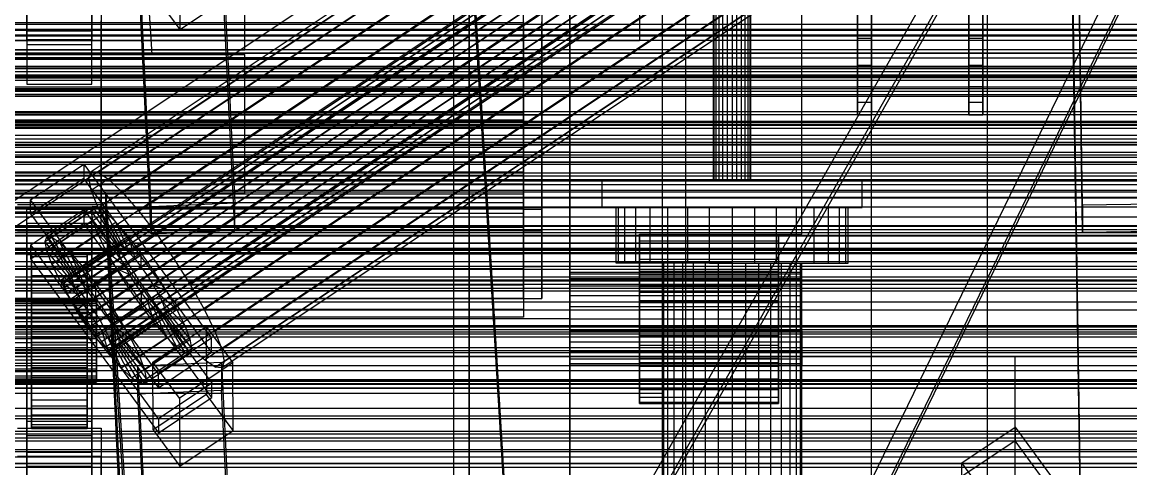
# Model space of a CAD drawing. Header units: millimetres. Extents: x -1970 to 59977, y -50268 to 6837.
# Drawn here: x 132 to 370.7, y -34974.1 to -34878 of the extents above; entities that cross this region are included whole.
import ezdxf

# ---------------------------------------------------------------- set-up
doc = ezdxf.new("R2010")
doc.units = ezdxf.units.MM
for name, color, linetype, lineweight in [('COTAS_O', 1, 'Continuous', 0), ('COTAS_P', 1, 'Continuous', 0), ('frontal_briquetadora', 7, 'Continuous', 0), ('frontal_C01', 7, 'Continuous', 0), ('frontal_C02', 7, 'Continuous', 0), ('frontal_C03', 7, 'Continuous', 0), ('frontal_C05', 7, 'Continuous', 0), ('frontal_C05-C03', 7, 'Continuous', 0), ('frontal_dos-mix', 7, 'Continuous', 0), ('frontal_mezcladora', 7, 'Continuous', 0), ('frontal_mix-C02', 7, 'Continuous', 0), ('frontal_secador', 7, 'Continuous', 0), ('frontal_tolva-C01', 7, 'Continuous', 0)]:
    doc.layers.add(name, color=color, linetype=linetype, lineweight=lineweight)
doc.dimstyles.new('R19_100', dxfattribs={"dimtxt": 250, "dimasz": 150, "dimexe": 150, "dimexo": 80, "dimgap": 100, "dimtad": 1, "dimtih": 1, "dimtoh": 1, "dimdsep": 46, "dimcen": 0.09, "dimadec": 0, "dimazin": 0, "dimtfac": 1, "dimtdec": 4, "dimtofl": 0, "dimtmove": 0, "dimatfit": 3, "dimfxl": 1, "dimtolj": 1, "dimtzin": 0, "dimarcsym": 0})

# ---------------------------------------------------------------- blocks, each defined once
blk = doc.blocks.new('*D37')
at = {"layer": 'COTAS_P', "color": 0, "lineweight": -2, "transparency": 16777216}
for p, q in [((-1750, -35420), (-1750, -34450)), ((2600, -35420), (2600, -34450)), ((-1600, -34600), (2450, -34600))]:
    blk.add_line(p, q, dxfattribs=at)
at = {"layer": 'COTAS_P', "color": 0, "transparency": 16777216}
for points in [[(-1600, -34575), (-1600, -34625), (-1750, -34600)], [(2450, -34575), (2450, -34625), (2600, -34600)]]:
    blk.add_solid(points, dxfattribs=at)
at = {"layer": 'Defpoints', "color": 0, "transparency": 16777216}
for p in [(2600, -34600), (-1750, -35500), (2600, -35500)]:
    blk.add_point(p, dxfattribs=at)
blk = doc.blocks.new('*D42')
at = {"layer": 'COTAS_O', "color": 0, "lineweight": -2, "transparency": 16777216}
for p, q in [((-570, -33700), (200, -33700)), ((50, -34750), (50, -33850)), ((-570, -34900), (200, -34900))]:
    blk.add_line(p, q, dxfattribs=at)
at = {"layer": 'COTAS_O', "color": 0, "transparency": 16777216}
for points in [[(25, -33850), (75, -33850), (50, -33700)], [(25, -34750), (75, -34750), (50, -34900)]]:
    blk.add_solid(points, dxfattribs=at)
at = {"layer": 'Defpoints', "color": 0, "transparency": 16777216}
for p in [(-650, -33700), (50, -33700), (-650, -34900)]:
    blk.add_point(p, dxfattribs=at)
blk = doc.blocks.new('*D43')
at = {"layer": 'COTAS_O', "color": 0, "lineweight": -2, "transparency": 16777216}
for p, q in [((-650, -34820), (-650, -34050)), ((650, -34820), (650, -34050)), ((-500, -34200), (500, -34200))]:
    blk.add_line(p, q, dxfattribs=at)
at = {"layer": 'COTAS_O', "color": 0, "transparency": 16777216}
for points in [[(-500, -34175), (-500, -34225), (-650, -34200)], [(500, -34175), (500, -34225), (650, -34200)]]:
    blk.add_solid(points, dxfattribs=at)
at = {"layer": 'Defpoints', "color": 0, "transparency": 16777216}
for p in [(650, -34200), (-650, -34900), (650, -34900)]:
    blk.add_point(p, dxfattribs=at)

msp = doc.modelspace()

# ---------------------------------------------------------------- linework, layer by layer
at = {"layer": 'frontal_briquetadora'}
for p, q in [((315, -35000), (315, -34710)), ((340, -34940), (340, -34760)), ((-1330, -34940), (340, -34940)), ((340, -34940), (490, -34940)), ((340, -34950), (340, -34940)), ((-1330, -34950), (340, -34950)), ((340, -34950), (346, -34950)), ((340, -35988), (340, -34950)), ((340, -34950), (490, -34950)), ((346, -35988), (346, -34950)), ((346, -34950), (484, -34950))]:
    msp.add_line(p, q, dxfattribs=at)
at = {"layer": 'frontal_C01'}
for p, q in [((250, -35586.788), (250, -32681.31)), ((250, -32686.07), (250, -35591.549)), ((146.383, -34911.551), (330.692, -34788.553)), ((146.872, -34910.225), (331.181, -34787.227)), ((148.32, -34910.34), (332.629, -34787.342)), ((150.629, -34911.887), (334.938, -34788.889)), ((141.045, -34934.184), (354.844, -34791.506)), ((141.218, -34933.714), (355.017, -34791.036)), ((141.731, -34933.755), (355.53, -34791.077)), ((142.549, -34934.303), (356.348, -34791.625)), ((146.887, -34914.227), (331.197, -34791.229)), ((153.641, -34914.762), (337.95, -34791.764)), ((141.224, -34935.132), (355.022, -34792.454)), ((141.742, -34936.494), (355.541, -34793.816)), ((143.617, -34935.322), (357.415, -34792.644)), ((144.861, -34936.741), (358.659, -34794.063)), ((142.565, -34938.177), (356.363, -34795.499)), ((359.995, -34795.787), (146.196, -34938.465)), ((148.35, -34918.071), (332.659, -34795.073)), ((157.152, -34918.769), (341.461, -34795.771)), ((143.635, -34940.066), (357.434, -34797.389)), ((147.533, -34940.375), (361.332, -34797.698)), ((144.881, -34942.033), (358.68, -34799.356)), ((146.218, -34943.944), (360.017, -34801.266)), ((148.779, -34942.342), (362.578, -34799.665)), ((150.672, -34922.821), (334.981, -34799.823)), ((345.231, -34800.635), (160.922, -34923.633)), ((147.554, -34945.668), (361.352, -34802.99)), ((149.85, -34944.232), (363.648, -34801.554)), ((150.672, -34945.915), (364.471, -34803.237)), ((148.798, -34947.087), (362.596, -34804.409)), ((149.865, -34948.106), (363.664, -34805.428)), ((150.683, -34948.654), (364.482, -34805.976)), ((151.191, -34947.277), (364.989, -34804.599)), ((151.196, -34948.695), (364.995, -34806.017)), ((151.369, -34948.225), (365.168, -34805.547)), ((153.694, -34928.153), (338.003, -34805.155)), ((164.693, -34929.025), (349.002, -34806.027)), ((157.211, -34933.704), (341.52, -34810.706)), ((168.21, -34934.576), (352.519, -34811.578)), ((160.982, -34939.096), (345.291, -34816.098)), ((171.232, -34939.908), (355.541, -34816.91)), ((360.514, -35010.919), (357.646, -34817.919)), ((164.752, -34943.961), (349.061, -34820.962)), ((173.554, -34944.658), (357.863, -34821.66)), ((168.263, -34947.967), (352.572, -34824.969)), ((360.514, -35017.007), (357.646, -34824.007)), ((175.016, -34948.502), (359.326, -34825.504)), ((171.275, -34950.842), (355.584, -34827.844)), ((173.584, -34952.39), (357.893, -34829.391)), ((175.032, -34952.504), (359.341, -34829.506)), ((175.521, -34951.179), (359.83, -34828.18)), ((228.298, -34851.15), (130, -34916.749)), ((250, -35207.289), (228.298, -34851.15)), ((130, -34922.468), (228.298, -34856.869)), ((228.298, -34856.869), (250, -35213.008)), ((450, -34879.814), (-450, -34879.814)), ((-450, -34891.989), (450, -34891.989)), ((133.809, -34916.324), (145.277, -34908.671)), ((145.277, -34908.671), (145.289, -34911.715)), ((145.277, -34908.671), (172.809, -34946.115)), ((146.383, -34911.551), (146.872, -34910.225)), ((146.872, -34910.225), (148.32, -34910.34)), ((148.32, -34910.34), (150.629, -34911.887)), ((145.289, -34911.715), (133.821, -34919.368)), ((172.821, -34949.158), (145.289, -34911.715)), ((146.887, -34914.227), (146.383, -34911.551)), ((150.629, -34911.887), (153.641, -34914.762)), ((148.35, -34918.071), (146.887, -34914.227)), ((153.641, -34914.762), (157.152, -34918.769)), ((133, -34921.406), (133, -34918.362)), ((133, -34918.362), (147, -34918.362)), ((133, -34964.084), (133, -34918.362)), ((133.821, -34919.368), (133.809, -34916.324)), ((161.341, -34953.768), (133.809, -34916.324)), ((133.847, -34926.064), (145.315, -34918.411)), ((137.313, -34924.298), (147.143, -34917.738)), ((138.396, -34924.384), (148.226, -34917.824)), ((145.315, -34918.411), (145.327, -34921.455)), ((145.315, -34918.411), (172.847, -34955.855)), ((147.143, -34917.738), (146.777, -34918.73)), ((147, -34918.362), (147, -34921.406)), ((147, -34918.362), (147, -34964.084)), ((148.226, -34917.824), (147.143, -34917.738)), ((147.143, -34917.738), (152.686, -34926.061)), ((149.953, -34918.982), (148.226, -34917.824)), ((148.226, -34917.824), (153.199, -34926.101)), ((150.672, -34922.821), (148.35, -34918.071)), ((133.821, -34919.368), (161.353, -34956.812)), ((136.948, -34925.29), (146.777, -34918.73)), ((137.325, -34927.291), (147.155, -34920.732)), ((140.123, -34925.541), (149.953, -34918.982)), ((146.777, -34918.73), (152.513, -34926.531)), ((146.777, -34918.73), (147.155, -34920.732)), ((147.155, -34920.732), (152.692, -34927.479)), ((147.155, -34920.732), (148.249, -34923.607)), ((152.207, -34921.132), (149.953, -34918.982)), ((149.953, -34918.982), (154.017, -34926.65)), ((157.152, -34918.769), (160.922, -34923.633)), ((147, -34921.406), (133, -34921.406)), ((133, -34921.406), (133, -34967.128)), ((145.327, -34921.455), (133.859, -34929.108)), ((142.377, -34927.692), (152.207, -34921.132)), ((172.859, -34958.898), (145.327, -34921.455)), ((147, -34967.128), (147, -34921.406)), ((153.694, -34928.153), (150.672, -34922.821)), ((154.833, -34924.129), (152.207, -34921.132)), ((152.207, -34921.132), (155.085, -34927.669)), ((136.948, -34925.29), (137.313, -34924.298)), ((142.683, -34933.09), (136.948, -34925.29)), ((137.325, -34927.291), (136.948, -34925.29)), ((142.856, -34932.621), (137.313, -34924.298)), ((137.313, -34924.298), (138.396, -34924.384)), ((143.369, -34932.661), (138.396, -34924.384)), ((138.396, -34924.384), (140.123, -34925.541)), ((138.419, -34930.167), (148.249, -34923.607)), ((144.188, -34933.21), (140.123, -34925.541)), ((140.123, -34925.541), (142.377, -34927.692)), ((145.003, -34930.689), (154.833, -34924.129)), ((148.249, -34923.607), (153.21, -34928.841)), ((148.249, -34923.607), (149.985, -34927.16)), ((157.653, -34927.768), (154.833, -34924.129)), ((154.833, -34924.129), (156.329, -34929.088)), ((160.922, -34923.633), (164.693, -34929.025)), ((133.859, -34929.108), (133.847, -34926.064)), ((161.379, -34963.508), (133.847, -34926.064)), ((134, -34937.673), (134, -34927.684)), ((134, -34927.684), (134, -34928.097)), ((134, -34927.684), (146, -34927.684)), ((134, -34928.564), (134, -34927.684)), ((142.862, -34934.039), (137.325, -34927.291)), ((138.419, -34930.167), (137.325, -34927.291)), ((140.156, -34933.72), (149.985, -34927.16)), ((145.255, -34934.228), (142.377, -34927.692)), ((142.377, -34927.692), (145.003, -34930.689)), ((152.513, -34926.531), (142.683, -34933.09)), ((152.686, -34926.061), (142.856, -34932.621)), ((152.692, -34927.479), (142.862, -34934.039)), ((153.199, -34926.101), (143.369, -34932.661)), ((154.017, -34926.65), (144.188, -34933.21)), ((155.085, -34927.669), (145.255, -34934.228)), ((146, -34928.097), (146, -34927.684)), ((146, -34927.684), (146, -34937.673)), ((146, -34927.684), (146, -34928.564)), ((157.653, -34927.768), (147.823, -34934.328)), ((149.985, -34927.16), (154.033, -34930.524)), ((149.985, -34927.16), (152.246, -34931.149)), ((152.513, -34926.531), (152.686, -34926.061)), ((152.692, -34927.479), (152.513, -34926.531)), ((152.686, -34926.061), (153.199, -34926.101)), ((153.21, -34928.841), (152.692, -34927.479)), ((153.199, -34926.101), (154.017, -34926.65)), ((154.017, -34926.65), (155.085, -34927.669)), ((155.085, -34927.669), (156.329, -34929.088)), ((157.665, -34930.812), (157.653, -34927.768)), ((160.474, -34931.801), (157.653, -34927.768)), ((133, -34931.146), (133, -34928.102)), ((133, -34928.102), (147, -34928.102)), ((133, -34973.825), (133, -34928.102)), ((133.859, -34929.108), (161.391, -34966.552)), ((134, -34937.869), (134, -34928.097)), ((134, -34928.097), (134, -34929.776)), ((134, -34928.097), (146, -34928.097)), ((134, -34938.09), (134, -34928.564)), ((134, -34928.564), (146, -34928.564)), ((134, -34930.678), (134, -34928.564)), ((134, -34938.664), (134, -34929.776)), ((134, -34929.776), (134, -34932.605)), ((134, -34929.776), (146, -34929.776)), ((143.38, -34935.401), (138.419, -34930.167)), ((140.156, -34933.72), (138.419, -34930.167)), ((153.21, -34928.841), (143.38, -34935.401)), ((146, -34929.776), (146, -34928.097)), ((146, -34928.097), (146, -34937.869)), ((146, -34928.564), (146, -34938.09)), ((146, -34928.564), (146, -34930.678)), ((146, -34932.605), (146, -34929.776)), ((146, -34929.776), (146, -34938.664)), ((156.329, -34929.088), (146.499, -34935.648)), ((147, -34928.102), (147, -34931.146)), ((147, -34928.102), (147, -34973.825)), ((154.033, -34930.524), (153.21, -34928.841)), ((157.211, -34933.704), (153.694, -34928.153)), ((156.329, -34929.088), (157.665, -34930.812)), ((164.693, -34929.025), (168.21, -34934.576)), ((147, -34931.146), (133, -34931.146)), ((133, -34931.146), (133, -34976.868)), ((134, -34939.091), (134, -34930.678)), ((134, -34930.678), (146, -34930.678)), ((134, -34933.88), (134, -34930.678)), ((134, -34940.004), (134, -34932.605)), ((134, -34932.605), (134, -34936.392)), ((134, -34932.605), (146, -34932.605)), ((142.416, -34937.709), (152.246, -34931.149)), ((142.856, -34932.621), (142.683, -34933.09)), ((143.369, -34932.661), (142.856, -34932.621)), ((144.188, -34933.21), (143.369, -34932.661)), ((154.033, -34930.524), (144.203, -34937.084)), ((146.499, -34935.648), (145.003, -34930.689)), ((145.003, -34930.689), (147.823, -34934.328)), ((155.103, -34932.413), (145.274, -34938.973)), ((146, -34930.678), (146, -34939.091)), ((146, -34930.678), (146, -34933.88)), ((146, -34936.392), (146, -34932.605)), ((146, -34932.605), (146, -34940.004)), ((147, -34976.868), (147, -34931.146)), ((147.835, -34937.372), (157.665, -34930.812)), ((159.001, -34932.722), (149.171, -34939.282)), ((150.644, -34938.361), (160.474, -34931.801)), ((152.246, -34931.149), (155.103, -34932.413)), ((152.246, -34931.149), (154.877, -34935.301)), ((155.103, -34932.413), (154.033, -34930.524)), ((156.35, -34934.38), (155.103, -34932.413)), ((157.665, -34930.812), (159.001, -34932.722)), ((160.474, -34931.801), (159.001, -34932.722)), ((159.001, -34932.722), (160.247, -34934.689)), ((163.105, -34935.954), (160.474, -34931.801)), ((134, -34940.608), (134, -34933.88)), ((134, -34933.88), (146, -34933.88)), ((134, -34937.954), (134, -34933.88)), ((144.203, -34937.084), (140.156, -34933.72)), ((142.416, -34937.709), (140.156, -34933.72)), ((141.045, -34934.184), (141.218, -34933.714)), ((141.224, -34935.132), (141.045, -34934.184)), ((141.218, -34933.714), (141.731, -34933.755)), ((141.742, -34936.494), (141.224, -34935.132)), ((141.731, -34933.755), (142.549, -34934.303)), ((142.549, -34934.303), (143.617, -34935.322)), ((142.683, -34933.09), (142.862, -34934.039)), ((142.862, -34934.039), (143.38, -34935.401)), ((145.255, -34934.228), (144.188, -34933.21)), ((146.499, -34935.648), (145.255, -34934.228)), ((146, -34933.88), (146, -34940.608)), ((146, -34933.88), (146, -34937.954)), ((156.35, -34934.38), (146.52, -34940.94)), ((147.823, -34934.328), (147.835, -34937.372)), ((147.823, -34934.328), (150.644, -34938.361)), ((160.247, -34934.689), (150.417, -34941.249)), ((154.877, -34935.301), (156.35, -34934.38)), ((157.686, -34936.291), (156.35, -34934.38)), ((160.982, -34939.096), (157.211, -34933.704)), ((163.105, -34935.954), (160.247, -34934.689)), ((160.247, -34934.689), (161.318, -34936.579)), ((168.21, -34934.576), (171.232, -34939.908)), ((134, -34941.798), (134, -34936.392)), ((134, -34936.392), (134, -34940.879)), ((134, -34936.392), (146, -34936.392)), ((142.565, -34938.177), (141.742, -34936.494)), ((143.38, -34935.401), (144.203, -34937.084)), ((143.617, -34935.322), (144.861, -34936.741)), ((144.203, -34937.084), (145.274, -34938.973)), ((144.861, -34936.741), (146.196, -34938.465)), ((145.047, -34941.861), (154.877, -34935.301)), ((146, -34940.879), (146, -34936.392)), ((146, -34936.392), (146, -34941.798)), ((147.835, -34937.372), (146.499, -34935.648)), ((149.171, -34939.282), (147.835, -34937.372)), ((157.686, -34936.291), (147.856, -34942.851)), ((161.318, -34936.579), (151.488, -34943.138)), ((153.275, -34942.514), (163.105, -34935.954)), ((154.877, -34935.301), (157.698, -34939.334)), ((157.698, -34939.334), (157.686, -34936.291)), ((159.022, -34938.014), (157.686, -34936.291)), ((165.365, -34939.942), (161.318, -34936.579)), ((161.318, -34936.579), (162.14, -34938.262)), ((165.365, -34939.942), (163.105, -34935.954)), ((-148, -34937.673), (148, -34937.673)), ((-148, -34937.869), (148, -34937.869)), ((-148, -34938.09), (148, -34938.09)), ((-148, -34938.664), (148, -34938.664)), ((-148, -34939.091), (148, -34939.091)), ((134, -34937.869), (134, -34937.673)), ((146, -34937.673), (134, -34937.673)), ((134, -34937.673), (134, -34938.09)), ((134, -34938.664), (134, -34937.869)), ((146, -34937.869), (134, -34937.869)), ((134, -34942.538), (134, -34937.954)), ((134, -34937.954), (146, -34937.954)), ((134, -34942.622), (134, -34937.954)), ((146, -34938.09), (134, -34938.09)), ((134, -34938.09), (134, -34939.091)), ((134, -34940.004), (134, -34938.664)), ((146, -34938.664), (134, -34938.664)), ((146, -34939.091), (134, -34939.091)), ((134, -34939.091), (134, -34940.608)), ((145.274, -34938.973), (142.416, -34937.709)), ((145.047, -34941.861), (142.416, -34937.709)), ((143.635, -34940.066), (142.565, -34938.177)), ((145.274, -34938.973), (146.52, -34940.94)), ((146, -34937.673), (146, -34937.869)), ((146, -34938.09), (146, -34937.673)), ((146, -34937.869), (146, -34938.664)), ((146, -34937.954), (146, -34942.538)), ((146, -34937.954), (146, -34942.622)), ((146, -34939.091), (146, -34938.09)), ((146, -34938.664), (146, -34940.004)), ((146, -34940.608), (146, -34939.091)), ((146.196, -34938.465), (147.533, -34940.375)), ((147.868, -34945.894), (157.698, -34939.334)), ((148, -34937.869), (148, -34937.673)), ((148, -34937.673), (148, -34938.09)), ((148, -34938.664), (148, -34937.869)), ((148, -34938.09), (148, -34939.091)), ((148, -34940.004), (148, -34938.664)), ((148, -34939.091), (148, -34940.608)), ((149.171, -34939.282), (150.644, -34938.361)), ((150.417, -34941.249), (149.171, -34939.282)), ((159.022, -34938.014), (149.192, -34944.574)), ((160.266, -34939.434), (150.436, -34945.994)), ((150.644, -34938.361), (153.275, -34942.514)), ((162.14, -34938.262), (152.311, -34944.822)), ((162.659, -34939.624), (152.829, -34946.184)), ((157.698, -34939.334), (160.518, -34942.973)), ((160.518, -34942.973), (159.022, -34938.014)), ((160.266, -34939.434), (159.022, -34938.014)), ((163.144, -34945.97), (160.266, -34939.434)), ((161.333, -34940.453), (160.266, -34939.434)), ((164.752, -34943.961), (160.982, -34939.096)), ((167.102, -34943.495), (162.14, -34938.262)), ((162.14, -34938.262), (162.659, -34939.624)), ((168.196, -34946.371), (162.659, -34939.624)), ((162.659, -34939.624), (162.837, -34940.572)), ((171.232, -34939.908), (173.554, -34944.658)), ((-148, -34940.004), (148, -34940.004)), ((-148, -34940.608), (148, -34940.608)), ((-148, -34941.798), (148, -34941.798)), ((134, -34941.798), (134, -34940.004)), ((146, -34940.004), (134, -34940.004)), ((146, -34940.608), (134, -34940.608)), ((134, -34940.608), (134, -34942.538)), ((134, -34940.879), (134, -34943.923)), ((146, -34940.879), (134, -34940.879)), ((134, -34940.879), (134, -34945.761)), ((134, -34943.923), (134, -34941.798)), ((146, -34941.798), (134, -34941.798)), ((144.881, -34942.033), (143.635, -34940.066)), ((146.218, -34943.944), (144.881, -34942.033)), ((146.52, -34940.94), (145.047, -34941.861)), ((147.868, -34945.894), (145.047, -34941.861)), ((146, -34940.004), (146, -34941.798)), ((146, -34942.538), (146, -34940.608)), ((146, -34943.923), (146, -34940.879)), ((146, -34945.761), (146, -34940.879)), ((146, -34941.798), (146, -34943.923)), ((146.52, -34940.94), (147.856, -34942.851)), ((147.533, -34940.375), (148.779, -34942.342)), ((148, -34941.798), (148, -34940.004)), ((148, -34940.608), (148, -34942.538)), ((148, -34943.923), (148, -34941.798)), ((151.488, -34943.138), (150.417, -34941.249)), ((150.417, -34941.249), (153.275, -34942.514)), ((161.333, -34940.453), (151.503, -34947.013)), ((162.151, -34941.001), (152.321, -34947.561)), ((162.664, -34941.042), (152.835, -34947.602)), ((162.837, -34940.572), (153.008, -34947.132)), ((155.535, -34946.502), (165.365, -34939.942)), ((165.397, -34948.121), (161.333, -34940.453)), ((162.151, -34941.001), (161.333, -34940.453)), ((167.125, -34949.279), (162.151, -34941.001)), ((162.664, -34941.042), (162.151, -34941.001)), ((162.837, -34940.572), (162.664, -34941.042)), ((168.208, -34949.364), (162.664, -34941.042)), ((168.573, -34948.373), (162.837, -34940.572)), ((167.102, -34943.495), (165.365, -34939.942)), ((-148, -34942.538), (148, -34942.538)), ((148, -34943.923), (-148, -34943.923)), ((146, -34942.538), (134, -34942.538)), ((134, -34942.538), (134, -34944.749)), ((134, -34944.749), (134, -34942.622)), ((134, -34942.622), (146, -34942.622)), ((134, -34947.564), (134, -34942.622)), ((134, -34943.923), (146, -34943.923)), ((134, -34946.235), (134, -34943.923)), ((146, -34944.749), (146, -34942.538)), ((146, -34942.622), (146, -34944.749)), ((146, -34942.622), (146, -34947.564)), ((146, -34943.923), (146, -34946.235)), ((147.554, -34945.668), (146.218, -34943.944)), ((147.856, -34942.851), (147.868, -34945.894)), ((147.856, -34942.851), (149.192, -34944.574)), ((148, -34942.538), (148, -34944.749)), ((148, -34946.235), (148, -34943.923)), ((148.779, -34942.342), (149.85, -34944.232)), ((149.192, -34944.574), (150.688, -34949.533)), ((149.192, -34944.574), (150.436, -34945.994)), ((149.85, -34944.232), (150.672, -34945.915)), ((150.688, -34949.533), (160.518, -34942.973)), ((152.311, -34944.822), (151.488, -34943.138)), ((151.488, -34943.138), (155.535, -34946.502)), ((153.275, -34942.514), (155.535, -34946.502)), ((157.272, -34950.055), (167.102, -34943.495)), ((160.19, -34951.295), (171.658, -34943.641)), ((160.518, -34942.973), (163.144, -34945.97)), ((168.263, -34947.967), (164.752, -34943.961)), ((168.196, -34946.371), (167.102, -34943.495)), ((171.658, -34943.641), (171.715, -34958.251)), ((171.658, -34943.641), (177.394, -34951.442)), ((173.554, -34944.658), (175.016, -34948.502)), ((-148, -34944.749), (148, -34944.749)), ((-148, -34946.235), (148, -34946.235)), ((146, -34944.749), (134, -34944.749)), ((134, -34944.749), (134, -34947.09)), ((134, -34946.235), (134, -34945.761)), ((134, -34945.761), (134, -34950.703)), ((134, -34945.761), (146, -34945.761)), ((134, -34948.577), (134, -34946.235)), ((146, -34946.235), (134, -34946.235)), ((146, -34947.09), (146, -34944.749)), ((146, -34950.703), (146, -34945.761)), ((146, -34945.761), (146, -34946.235)), ((146, -34946.235), (146, -34948.577)), ((148.798, -34947.087), (147.554, -34945.668)), ((150.688, -34949.533), (147.868, -34945.894)), ((148, -34944.749), (148, -34947.09)), ((148, -34948.577), (148, -34946.235)), ((150.436, -34945.994), (153.314, -34952.53)), ((150.436, -34945.994), (151.503, -34947.013)), ((150.672, -34945.915), (151.191, -34947.277)), ((151.503, -34947.013), (155.567, -34954.681)), ((151.503, -34947.013), (152.321, -34947.561)), ((152.829, -34946.184), (152.311, -34944.822)), ((152.311, -34944.822), (157.272, -34950.055)), ((153.008, -34947.132), (152.829, -34946.184)), ((152.829, -34946.184), (158.366, -34952.931)), ((153.314, -34952.53), (163.144, -34945.97)), ((155.535, -34946.502), (157.272, -34950.055)), ((158.366, -34952.931), (168.196, -34946.371)), ((172.809, -34946.115), (161.341, -34953.768)), ((163.144, -34945.97), (165.397, -34948.121)), ((168.573, -34948.373), (168.196, -34946.371)), ((172.821, -34949.158), (172.809, -34946.115)), ((-148, -34947.09), (148, -34947.09)), ((-148, -34948.577), (148, -34948.577)), ((-148, -34949.402), (148, -34949.402)), ((134, -34947.09), (134, -34947.564)), ((146, -34947.09), (134, -34947.09)), ((134, -34947.09), (134, -34949.402)), ((134, -34947.564), (146, -34947.564)), ((134, -34952.446), (134, -34947.564)), ((134, -34950.788), (134, -34948.577)), ((134, -34948.577), (134, -34950.703)), ((146, -34948.577), (134, -34948.577)), ((134, -34949.402), (134, -34952.446)), ((146, -34949.402), (134, -34949.402)), ((134, -34949.402), (134, -34951.527)), ((146, -34947.564), (146, -34947.09)), ((146, -34949.402), (146, -34947.09)), ((146, -34947.564), (146, -34952.446)), ((146, -34950.703), (146, -34948.577)), ((146, -34948.577), (146, -34950.788)), ((146, -34952.446), (146, -34949.402)), ((146, -34951.527), (146, -34949.402)), ((148, -34947.09), (148, -34949.402)), ((148, -34950.788), (148, -34948.577)), ((148, -34949.402), (148, -34951.527)), ((149.865, -34948.106), (148.798, -34947.087)), ((150.683, -34948.654), (149.865, -34948.106)), ((151.196, -34948.695), (150.683, -34948.654)), ((151.191, -34947.277), (151.369, -34948.225)), ((151.369, -34948.225), (151.196, -34948.695)), ((152.321, -34947.561), (157.295, -34955.838)), ((152.321, -34947.561), (152.835, -34947.602)), ((152.835, -34947.602), (153.008, -34947.132)), ((152.835, -34947.602), (158.378, -34955.924)), ((153.008, -34947.132), (158.743, -34954.933)), ((155.567, -34954.681), (165.397, -34948.121)), ((157.295, -34955.838), (167.125, -34949.279)), ((158.378, -34955.924), (168.208, -34949.364)), ((158.743, -34954.933), (168.573, -34948.373)), ((161.353, -34956.812), (172.821, -34949.158)), ((165.397, -34948.121), (167.125, -34949.279)), ((167.125, -34949.279), (168.208, -34949.364)), ((168.208, -34949.364), (168.573, -34948.373)), ((171.275, -34950.842), (168.263, -34947.967)), ((175.016, -34948.502), (175.521, -34951.179)), ((-148, -34950.788), (148, -34950.788)), ((-148, -34951.527), (148, -34951.527)), ((134, -34950.703), (134, -34955.371)), ((134, -34950.703), (146, -34950.703)), ((134, -34952.717), (134, -34950.788)), ((134, -34950.788), (134, -34955.371)), ((146, -34950.788), (134, -34950.788)), ((134, -34951.527), (134, -34956.933)), ((146, -34951.527), (134, -34951.527)), ((134, -34951.527), (134, -34953.321)), ((146, -34955.371), (146, -34950.703)), ((146, -34955.371), (146, -34950.788)), ((146, -34950.788), (146, -34952.717)), ((146, -34956.933), (146, -34951.527)), ((146, -34953.321), (146, -34951.527)), ((148, -34952.717), (148, -34950.788)), ((148, -34951.527), (148, -34953.321)), ((153.314, -34952.53), (150.688, -34949.533)), ((156.962, -34952.124), (174.943, -34951.333)), ((157.272, -34950.055), (158.366, -34952.931)), ((160.247, -34965.905), (160.19, -34951.295)), ((165.926, -34959.095), (160.19, -34951.295)), ((177.394, -34951.442), (165.926, -34959.095)), ((173.584, -34952.39), (171.275, -34950.842)), ((174.943, -34951.333), (174.943, -34957.422)), ((174.943, -34951.333), (177.811, -35010.475)), ((175.521, -34951.179), (175.032, -34952.504)), ((177.451, -34966.052), (177.394, -34951.442)), ((-148, -34952.717), (148, -34952.717)), ((-148, -34953.321), (148, -34953.321)), ((134, -34952.446), (146, -34952.446)), ((134, -34956.933), (134, -34952.446)), ((134, -34954.234), (134, -34952.717)), ((134, -34952.717), (134, -34959.445)), ((146, -34952.717), (134, -34952.717)), ((134, -34953.321), (134, -34960.72)), ((146, -34953.321), (134, -34953.321)), ((134, -34953.321), (134, -34954.662)), ((146, -34952.446), (146, -34956.933)), ((146, -34959.445), (146, -34952.717)), ((146, -34952.717), (146, -34954.234)), ((146, -34960.72), (146, -34953.321)), ((146, -34954.662), (146, -34953.321)), ((148, -34954.234), (148, -34952.717)), ((148, -34953.321), (148, -34954.662)), ((155.567, -34954.681), (153.314, -34952.53)), ((156.962, -34958.213), (156.962, -34952.124)), ((159.83, -35011.266), (156.962, -34952.124)), ((158.366, -34952.931), (158.743, -34954.933)), ((161.341, -34953.768), (161.353, -34956.812)), ((175.032, -34952.504), (173.584, -34952.39)), ((-148, -34954.234), (148, -34954.234)), ((-148, -34954.662), (148, -34954.662)), ((-148, -34955.236), (148, -34955.236)), ((-148, -34955.457), (148, -34955.457)), ((-148, -34955.652), (148, -34955.652)), ((134, -34955.236), (134, -34954.234)), ((134, -34954.234), (134, -34962.648)), ((146, -34954.234), (134, -34954.234)), ((134, -34954.662), (134, -34963.549)), ((146, -34954.662), (134, -34954.662)), ((134, -34954.662), (134, -34955.457)), ((134, -34955.652), (134, -34955.236)), ((134, -34955.236), (134, -34964.761)), ((146, -34955.236), (134, -34955.236)), ((134, -34955.371), (134, -34959.445)), ((134, -34955.371), (146, -34955.371)), ((134, -34955.457), (134, -34965.228)), ((146, -34955.457), (134, -34955.457)), ((134, -34955.457), (134, -34955.652)), ((134, -34955.652), (134, -34965.641)), ((146, -34955.652), (134, -34955.652)), ((146, -34962.648), (146, -34954.234)), ((146, -34954.234), (146, -34955.236)), ((146, -34963.549), (146, -34954.662)), ((146, -34955.457), (146, -34954.662)), ((146, -34964.761), (146, -34955.236)), ((146, -34955.236), (146, -34955.652)), ((146, -34959.445), (146, -34955.371)), ((146, -34965.228), (146, -34955.457)), ((146, -34955.652), (146, -34955.457)), ((146, -34965.641), (146, -34955.652)), ((148, -34955.236), (148, -34954.234)), ((148, -34954.662), (148, -34955.457)), ((148, -34955.652), (148, -34955.236)), ((148, -34955.457), (148, -34955.652)), ((157.295, -34955.838), (155.567, -34954.681)), ((158.378, -34955.924), (157.295, -34955.838)), ((158.743, -34954.933), (158.378, -34955.924)), ((172.847, -34955.855), (161.379, -34963.508)), ((172.859, -34958.898), (172.847, -34955.855)), ((134, -34956.933), (146, -34956.933)), ((134, -34960.72), (134, -34956.933)), ((146, -34956.933), (146, -34960.72)), ((174.943, -34957.422), (156.962, -34958.213)), ((159.83, -35017.355), (156.962, -34958.213)), ((171.715, -34958.251), (160.247, -34965.905)), ((161.391, -34966.552), (172.859, -34958.898)), ((177.451, -34966.052), (171.715, -34958.251)), ((177.811, -35016.563), (174.943, -34957.422)), ((133, -34975.876), (133, -34961.266)), ((133, -34961.266), (147, -34961.266)), ((133, -34970.792), (133, -34961.266)), ((134, -34959.445), (134, -34962.648)), ((134, -34959.445), (146, -34959.445)), ((134, -34960.72), (146, -34960.72)), ((134, -34963.549), (134, -34960.72)), ((146, -34962.648), (146, -34959.445)), ((146, -34960.72), (146, -34963.549)), ((147, -34961.266), (147, -34975.876)), ((147, -34961.266), (147, -34970.792)), ((165.926, -34959.095), (165.983, -34973.705)), ((134, -34962.648), (134, -34964.761)), ((134, -34962.648), (146, -34962.648)), ((134, -34963.549), (146, -34963.549)), ((134, -34965.228), (134, -34963.549)), ((146, -34964.761), (146, -34962.648)), ((146, -34963.549), (146, -34965.228)), ((161.379, -34963.508), (161.391, -34966.552)), ((131, -34965.528), (149, -34965.528)), ((147, -34964.084), (133, -34964.084)), ((133, -34964.084), (133, -34967.128)), ((134, -34964.761), (134, -34965.641)), ((134, -34964.761), (146, -34964.761)), ((134, -34965.228), (146, -34965.228)), ((134, -34965.641), (134, -34965.228)), ((134, -34965.641), (146, -34965.641)), ((146, -34965.641), (146, -34964.761)), ((146, -34965.228), (146, -34965.641)), ((147, -34967.128), (147, -34964.084)), ((149, -34965.528), (149, -34971.615)), ((149, -34965.528), (149, -35010.869)), ((160.247, -34965.905), (165.983, -34973.705)), ((165.983, -34973.705), (177.451, -34966.052)), ((133, -34967.128), (147, -34967.128)), ((147, -34970.792), (133, -34970.792)), ((133, -34970.792), (133, -34985.402)), ((147, -34985.402), (147, -34970.792)), ((149, -34971.615), (131, -34971.615)), ((149, -35016.956), (149, -34971.615)), ((147, -34973.825), (133, -34973.825)), ((133, -34973.825), (133, -34976.868)), ((147, -34976.868), (147, -34973.825))]:
    msp.add_line(p, q, dxfattribs=at)
at = {"layer": 'frontal_C02'}
for p, q in [((250, -35767.535), (250, -32976.99)), ((250, -32981.769), (250, -35772.314)), ((360.514, -34917.476), (357.646, -34723.709)), ((360.514, -34923.322), (357.646, -34729.554)), ((228.298, -35041.759), (228.298, -34756.938)), ((228.298, -34762.679), (228.298, -35047.5)), ((133, -34879.951), (133, -34834.047)), ((147, -34834.047), (147, -34879.951)), ((133, -34836.97), (133, -34882.874)), ((147, -34882.874), (147, -34836.97)), ((159.83, -34917.821), (156.962, -34858.444)), ((174.943, -34857.65), (177.811, -34917.027)), ((177.811, -34922.873), (174.943, -34863.496)), ((159.83, -34923.667), (156.962, -34864.291)), ((165.926, -34865.629), (165.983, -34879.658)), ((133, -34881.838), (133, -34867.809)), ((147, -34867.809), (147, -34881.838)), ((149, -34871.901), (149, -34917.422)), ((160.247, -34871.826), (165.983, -34879.658)), ((165.983, -34879.658), (177.451, -34871.975)), ((133, -34877.373), (133, -34891.401)), ((147, -34891.401), (147, -34877.373)), ((149, -34923.268), (149, -34877.746)), ((147, -34879.951), (133, -34879.951)), ((133, -34879.951), (133, -34882.874)), ((147, -34882.874), (147, -34879.951)), ((147, -34881.838), (133, -34881.838)), ((133, -34881.838), (133, -34891.401)), ((147, -34891.401), (147, -34881.838)), ((133, -34882.874), (147, -34882.874)), ((133, -34891.401), (147, -34891.401)), ((-425, -34911.965), (425, -34911.965)), ((149, -34917.422), (131, -34917.422)), ((149, -34923.268), (149, -34917.422)), ((177.811, -34917.027), (159.83, -34917.821)), ((159.83, -34917.821), (159.83, -34923.667)), ((177.811, -34922.873), (177.811, -34917.027)), ((378.512, -34917.232), (360.514, -34917.476)), ((360.514, -34917.476), (360.514, -34923.322)), ((159.83, -34923.667), (177.811, -34922.873)), ((360.514, -34923.322), (378.512, -34923.078)), ((425, -34923.441), (-425, -34923.441)), ((131, -34923.268), (149, -34923.268)), ((425, -34926.812), (-425, -34926.812)), ((-425, -34938.288), (425, -34938.288)), ((334.501, -34973.009), (345.969, -34965.325)), ((345.969, -34965.325), (345.981, -34968.248)), ((345.969, -34965.325), (373.501, -35002.918)), ((-450, -34966.206), (450, -34966.206)), ((345.981, -34968.248), (334.513, -34975.931)), ((373.513, -35005.841), (345.981, -34968.248)), ((334.513, -34975.931), (334.501, -34973.009)), ((362.033, -35010.602), (334.501, -34973.009))]:
    msp.add_line(p, q, dxfattribs=at)
at = {"layer": 'frontal_C03'}
for p, q in [((1250, -34878.526), (-1250, -34878.526)), ((1250, -34880.833), (-1250, -34880.833)), ((-1250, -34881.89), (1250, -34881.89)), ((1250, -34884.742), (-1250, -34884.742)), ((1250, -34885.8), (-1250, -34885.8)), ((1250, -34888.107), (-1250, -34888.107)), ((1250, -34888.761), (-1250, -34888.761)), ((1250, -34889.642), (-1250, -34889.642)), ((1250, -34899.448), (-1250, -34899.448)), ((1250, -34900.33), (-1250, -34900.33)), ((1250, -34900.983), (-1250, -34900.983)), ((1250, -34903.291), (-1250, -34903.291)), ((-1250, -34904.348), (1250, -34904.348)), ((1250, -34907.2), (-1250, -34907.2)), ((1250, -34908.257), (-1250, -34908.257)), ((1250, -34910.565), (-1250, -34910.565)), ((1250, -34911.218), (-1250, -34911.218)), ((1250, -34912.1), (-1250, -34912.1)), ((1250, -34921.906), (-1250, -34921.906)), ((1250, -34922.787), (-1250, -34922.787)), ((1250, -34923.441), (-1250, -34923.441)), ((1250, -34925.748), (-1250, -34925.748)), ((-1250, -34926.806), (1250, -34926.806)), ((1250, -34929.658), (-1250, -34929.658)), ((1250, -34930.715), (-1250, -34930.715)), ((1250, -34933.022), (-1250, -34933.022)), ((1250, -34933.676), (-1250, -34933.676)), ((1250, -34934.557), (-1250, -34934.557)), ((1250, -34944.364), (-1250, -34944.364)), ((1250, -34945.245), (-1250, -34945.245)), ((1250, -34945.898), (-1250, -34945.898)), ((1250, -34948.206), (-1250, -34948.206)), ((-1250, -34949.263), (1250, -34949.263)), ((1530, -34950.129), (-1530, -34950.129)), ((1250, -34952.115), (-1250, -34952.115)), ((1250, -34953.173), (-1250, -34953.173)), ((1530, -34955.129), (-1530, -34955.129)), ((1270, -34955.96), (-1270, -34955.96)), ((1250, -34955.48), (-1250, -34955.48)), ((1250, -34956.134), (-1250, -34956.134)), ((-1270, -34956.859), (1270, -34956.859)), ((1250, -34957.015), (-1250, -34957.015)), ((-1500, -34961.228), (1500, -34961.228)), ((1250, -34966.821), (-1250, -34966.821)), ((1250, -34967.703), (-1250, -34967.703)), ((1250, -34968.356), (-1250, -34968.356)), ((1500, -34970.211), (-1500, -34970.211)), ((1250, -34970.664), (-1250, -34970.664)), ((-1250, -34971.721), (1250, -34971.721)), ((-1250, -34973.155), (1250, -34973.155)), ((-1250, -34973.953), (1250, -34973.953))]:
    msp.add_line(p, q, dxfattribs=at)
at = {"layer": 'frontal_C05'}
for p, q in [((312, -34838.627), (312, -34881.468)), ((315, -34881.468), (315, -34838.627)), ((336, -34838.627), (336, -34881.468)), ((339, -34881.468), (339, -34838.627)), ((312, -34840.517), (312, -34887.282)), ((312, -34842.021), (312, -34891.91)), ((315, -34887.282), (315, -34840.517)), ((315, -34891.91), (315, -34842.021)), ((336, -34840.517), (336, -34887.282)), ((336, -34842.021), (336, -34891.91)), ((339, -34887.282), (339, -34840.517)), ((339, -34891.91), (339, -34842.021)), ((312, -34843.114), (312, -34895.274)), ((312, -34843.778), (312, -34897.316)), ((312, -34844), (312, -34898)), ((315, -34895.274), (315, -34843.114)), ((315, -34897.316), (315, -34843.778)), ((315, -34898), (315, -34844)), ((336, -34843.114), (336, -34895.274)), ((336, -34843.778), (336, -34897.316)), ((336, -34844), (336, -34898)), ((339, -34895.274), (339, -34843.114)), ((339, -34897.316), (339, -34843.778)), ((339, -34898), (339, -34844)), ((270, -34923.75), (270, -34858)), ((270, -34918), (270, -34858)), ((281, -34912), (281, -34858)), ((281.136, -34912), (281.136, -34858)), ((281.536, -34912), (281.536, -34858)), ((282.172, -34912), (282.172, -34858)), ((283, -34912), (283, -34858)), ((283.965, -34912), (283.965, -34858)), ((285, -34858), (285, -34912)), ((286.035, -34912), (286.035, -34858)), ((287, -34912), (287, -34858)), ((287.828, -34912), (287.828, -34858)), ((288.464, -34912), (288.464, -34858)), ((288.864, -34912), (288.864, -34858)), ((289, -34912), (289, -34858)), ((300, -34923.75), (300, -34858)), ((300, -34918), (300, -34858)), ((250, -34867.879), (250, -34880.547)), ((250, -34871.05), (250, -34883.839)), ((250, -34872.867), (250, -34886.801)), ((312, -34881.468), (312, -34874.569)), ((315, -34874.569), (315, -34881.468)), ((336, -34881.468), (336, -34874.569)), ((339, -34874.569), (339, -34881.468)), ((250, -34888.836), (250, -34877.881)), ((250, -34880.547), (250, -34890.078)), ((312, -34881.468), (315, -34881.468)), ((312, -34887.282), (312, -34881.468)), ((315, -34881.468), (315, -34887.282)), ((336, -34881.468), (339, -34881.468)), ((336, -34887.282), (336, -34881.468)), ((339, -34881.468), (339, -34887.282)), ((250, -34883.839), (250, -34892.801)), ((250, -34886.801), (250, -34897.285)), ((312, -34887.282), (315, -34887.282)), ((312, -34891.91), (312, -34887.282)), ((315, -34887.282), (315, -34891.91)), ((336, -34887.282), (339, -34887.282)), ((336, -34891.91), (336, -34887.282)), ((339, -34887.282), (339, -34891.91)), ((250, -34895.675), (250, -34888.836)), ((250, -34890.078), (250, -34895.994)), ((312, -34891.91), (315, -34891.91)), ((312, -34895.274), (312, -34891.91)), ((315, -34891.91), (315, -34895.274)), ((336, -34891.91), (339, -34891.91)), ((336, -34895.274), (336, -34891.91)), ((339, -34891.91), (339, -34895.274)), ((250, -34892.801), (250, -34897.417)), ((250, -34898), (250, -34895.675)), ((250, -34895.994), (250, -34898)), ((312, -34895.274), (315, -34895.274)), ((312, -34897.316), (312, -34895.274)), ((315, -34895.274), (315, -34897.316)), ((336, -34895.274), (339, -34895.274)), ((336, -34897.316), (336, -34895.274)), ((339, -34895.274), (339, -34897.316)), ((-250, -34898), (250, -34898)), ((250, -34897.285), (250, -34903.794)), ((312, -34897.316), (315, -34897.316)), ((312, -34898), (312, -34897.316)), ((312, -34898), (315, -34898)), ((315, -34897.316), (315, -34898)), ((336, -34897.316), (339, -34897.316)), ((336, -34898), (336, -34897.316)), ((336, -34898), (339, -34898)), ((339, -34897.316), (339, -34898)), ((250, -34903.794), (250, -34906)), ((-250, -34906), (250, -34906)), ((250, -34913.854), (250, -34906.903)), ((257, -34912), (313, -34912)), ((257, -34918), (257, -34912)), ((281.136, -34912), (281, -34912)), ((281.536, -34912), (281.136, -34912)), ((282.172, -34912), (281.536, -34912)), ((283, -34912), (282.172, -34912)), ((283.965, -34912), (283, -34912)), ((283.965, -34912), (285, -34912)), ((285, -34912), (286.035, -34912)), ((286.035, -34912), (287, -34912)), ((287, -34912), (287.828, -34912)), ((287.828, -34912), (288.464, -34912)), ((288.464, -34912), (288.864, -34912)), ((288.864, -34912), (289, -34912)), ((313, -34918), (313, -34912)), ((250, -34926.38), (250, -34913.854)), ((-270, -34918), (270, -34918)), ((257, -34918), (313, -34918)), ((260.48, -34918), (260, -34918)), ((260, -34930), (260, -34918)), ((261.903, -34918), (260.48, -34918)), ((260.48, -34930), (260.48, -34918)), ((264.213, -34918), (261.903, -34918)), ((261.903, -34930), (261.903, -34918)), ((267.322, -34918), (264.213, -34918)), ((264.213, -34930), (264.213, -34918)), ((271.111, -34918), (267.322, -34918)), ((267.322, -34930), (267.322, -34918)), ((270, -34958), (270, -34918)), ((270, -34918), (300, -34918)), ((275.433, -34918), (271.111, -34918)), ((271.111, -34930), (271.111, -34918)), ((280.123, -34918), (275.433, -34918)), ((275.433, -34930), (275.433, -34918)), ((285, -34918), (280.123, -34918)), ((280.123, -34930), (280.123, -34918)), ((285, -34918), (289.877, -34918)), ((285, -34918), (285, -34930)), ((289.877, -34918), (294.567, -34918)), ((289.877, -34930), (289.877, -34918)), ((294.567, -34918), (298.889, -34918)), ((294.567, -34930), (294.567, -34918)), ((298.889, -34918), (302.678, -34918)), ((298.889, -34930), (298.889, -34918)), ((302.678, -34918), (305.787, -34918)), ((302.678, -34930), (302.678, -34918)), ((305.787, -34918), (308.097, -34918)), ((305.787, -34930), (305.787, -34918)), ((308.097, -34918), (309.52, -34918)), ((308.097, -34930), (308.097, -34918)), ((309.52, -34918), (310, -34918)), ((309.52, -34930), (309.52, -34918)), ((310, -34930), (310, -34918)), ((265, -34931.75), (265, -34923.75)), ((265, -34923.75), (265, -34924.101)), ((265, -34923.75), (295, -34923.75)), ((265, -34931.947), (265, -34924.101)), ((265, -34924.101), (265, -34925.139)), ((265, -34924.101), (295, -34924.101)), ((265, -34932.53), (265, -34925.139)), ((265, -34925.139), (265, -34926.826)), ((265, -34925.139), (295, -34925.139)), ((270, -34923.75), (300, -34923.75)), ((295, -34924.101), (295, -34923.75)), ((295, -34923.75), (295, -34931.75)), ((295, -34925.139), (295, -34924.101)), ((295, -34924.101), (295, -34931.947)), ((295, -34926.826), (295, -34925.139)), ((295, -34925.139), (295, -34932.53)), ((250, -34942), (250, -34926.38)), ((265, -34933.477), (265, -34926.826)), ((265, -34926.826), (265, -34929.095)), ((265, -34926.826), (295, -34926.826)), ((295, -34929.095), (295, -34926.826)), ((295, -34926.826), (295, -34933.477)), ((260.48, -34930), (260, -34930)), ((261.903, -34930), (260.48, -34930)), ((264.213, -34930), (261.903, -34930)), ((267.322, -34930), (264.213, -34930)), ((265, -34934.752), (265, -34929.095)), ((265, -34929.095), (265, -34931.861)), ((265, -34929.095), (295, -34929.095)), ((271.111, -34930), (267.322, -34930)), ((270.288, -34930), (270, -34930)), ((270, -35050), (270, -34930)), ((271.142, -34930), (270.288, -34930)), ((270.288, -35050), (270.288, -34930)), ((275.433, -34930), (271.111, -34930)), ((272.528, -34930), (271.142, -34930)), ((271.142, -35050), (271.142, -34930)), ((274.393, -34930), (272.528, -34930)), ((272.528, -35050), (272.528, -34930)), ((276.666, -34930), (274.393, -34930)), ((274.393, -35050), (274.393, -34930)), ((280.123, -34930), (275.433, -34930)), ((279.26, -34930), (276.666, -34930)), ((276.666, -35050), (276.666, -34930)), ((282.074, -34930), (279.26, -34930)), ((279.26, -35050), (279.26, -34930)), ((280.123, -34930), (285, -34930)), ((285, -34930), (282.074, -34930)), ((282.074, -35050), (282.074, -34930)), ((285, -34930), (287.926, -34930)), ((285, -34930), (285, -35050)), ((285, -34930), (289.877, -34930)), ((287.926, -34930), (290.74, -34930)), ((287.926, -35050), (287.926, -34930)), ((289.877, -34930), (294.567, -34930)), ((290.74, -34930), (293.334, -34930)), ((290.74, -35050), (290.74, -34930)), ((293.334, -34930), (295.607, -34930)), ((293.334, -35050), (293.334, -34930)), ((294.567, -34930), (298.889, -34930)), ((295, -34931.861), (295, -34929.095)), ((295, -34929.095), (295, -34934.752)), ((295.607, -34930), (297.472, -34930)), ((295.607, -35050), (295.607, -34930)), ((297.472, -34930), (298.858, -34930)), ((297.472, -35050), (297.472, -34930)), ((298.858, -34930), (299.712, -34930)), ((298.858, -35050), (298.858, -34930)), ((298.889, -34930), (302.678, -34930)), ((299.712, -34930), (300, -34930)), ((299.712, -35050), (299.712, -34930)), ((300, -35050), (300, -34930)), ((302.678, -34930), (305.787, -34930)), ((305.787, -34930), (308.097, -34930)), ((308.097, -34930), (309.52, -34930)), ((309.52, -34930), (310, -34930)), ((250, -34932.341), (250, -34932)), ((300, -34932), (250, -34932)), ((250, -34933.34), (250, -34932.341)), ((300, -34932.341), (250, -34932.341)), ((265, -34931.947), (265, -34931.75)), ((295, -34931.75), (265, -34931.75)), ((265, -34936.305), (265, -34931.861)), ((265, -34931.861), (265, -34935.016)), ((265, -34931.861), (295, -34931.861)), ((265, -34932.53), (265, -34931.947)), ((295, -34931.947), (265, -34931.947)), ((265, -34933.477), (265, -34932.53)), ((295, -34932.53), (265, -34932.53)), ((295, -34931.75), (295, -34931.947)), ((295, -34935.016), (295, -34931.861)), ((295, -34931.861), (295, -34936.305)), ((295, -34931.947), (295, -34932.53)), ((295, -34932.53), (295, -34933.477)), ((300, -34932.341), (300, -34932)), ((300, -34933.34), (300, -34932.341)), ((250, -34934.929), (250, -34933.34)), ((300, -34933.34), (250, -34933.34)), ((250, -34937), (250, -34934.929)), ((300, -34934.929), (250, -34934.929)), ((265, -34934.752), (265, -34933.477)), ((295, -34933.477), (265, -34933.477)), ((265, -34936.305), (265, -34934.752)), ((295, -34934.752), (265, -34934.752)), ((265, -34938.077), (265, -34935.016)), ((265, -34935.016), (265, -34938.44)), ((265, -34935.016), (295, -34935.016)), ((295, -34933.477), (295, -34934.752)), ((295, -34934.752), (295, -34936.305)), ((295, -34938.44), (295, -34935.016)), ((295, -34935.016), (295, -34938.077)), ((300, -34934.929), (300, -34933.34)), ((300, -34937), (300, -34934.929)), ((250, -34939.412), (250, -34937)), ((300, -34937), (250, -34937)), ((265, -34938.077), (265, -34936.305)), ((295, -34936.305), (265, -34936.305)), ((295, -34936.305), (295, -34938.077)), ((300, -34939.412), (300, -34937)), ((250, -34942), (250, -34939.412)), ((300, -34939.412), (250, -34939.412)), ((265, -34940), (265, -34938.077)), ((295, -34938.077), (265, -34938.077)), ((265, -34940), (265, -34938.44)), ((265, -34938.44), (265, -34942)), ((265, -34938.44), (295, -34938.44)), ((295, -34938.077), (295, -34940)), ((295, -34942), (295, -34938.44)), ((295, -34938.44), (295, -34940)), ((300, -34942), (300, -34939.412)), ((250, -34942), (-250, -34942)), ((250, -34942), (250, -34957.62)), ((250, -34942), (250, -34944.588)), ((250, -34942), (300, -34942)), ((265, -34942), (265, -34940)), ((295, -34940), (265, -34940)), ((265, -34942), (295, -34942)), ((265, -34942), (265, -34944)), ((265, -34945.56), (265, -34942)), ((295, -34940), (295, -34942)), ((295, -34942), (295, -34945.56)), ((295, -34944), (295, -34942)), ((300, -34944.588), (300, -34942)), ((250, -34944.588), (250, -34947)), ((300, -34944.588), (250, -34944.588)), ((265, -34944), (265, -34945.56)), ((295, -34944), (265, -34944)), ((265, -34944), (265, -34945.923)), ((295, -34945.56), (295, -34944)), ((295, -34945.923), (295, -34944)), ((300, -34944.588), (300, -34947)), ((250, -34947), (250, -34949.071)), ((300, -34947), (250, -34947)), ((265, -34945.56), (295, -34945.56)), ((265, -34948.984), (265, -34945.56)), ((265, -34945.923), (265, -34948.984)), ((295, -34945.923), (265, -34945.923)), ((265, -34945.923), (265, -34947.695)), ((295, -34945.56), (295, -34948.984)), ((295, -34948.984), (295, -34945.923)), ((295, -34947.695), (295, -34945.923)), ((300, -34947), (300, -34949.071)), ((250, -34949.071), (250, -34950.66)), ((300, -34949.071), (250, -34949.071)), ((265, -34947.695), (265, -34952.139)), ((295, -34947.695), (265, -34947.695)), ((265, -34947.695), (265, -34949.248)), ((265, -34948.984), (295, -34948.984)), ((265, -34952.139), (265, -34948.984)), ((265, -34949.248), (265, -34954.905)), ((295, -34949.248), (265, -34949.248)), ((265, -34949.248), (265, -34950.523)), ((295, -34952.139), (295, -34947.695)), ((295, -34949.248), (295, -34947.695)), ((295, -34948.984), (295, -34952.139)), ((295, -34954.905), (295, -34949.248)), ((295, -34950.523), (295, -34949.248)), ((300, -34949.071), (300, -34950.66)), ((250, -34950.66), (250, -34951.659)), ((300, -34950.66), (250, -34950.66)), ((250, -34951.659), (250, -34952)), ((300, -34951.659), (250, -34951.659)), ((265, -34950.523), (265, -34957.174)), ((295, -34950.523), (265, -34950.523)), ((265, -34950.523), (265, -34951.47)), ((265, -34951.47), (265, -34958.861)), ((295, -34951.47), (265, -34951.47)), ((265, -34951.47), (265, -34952.053)), ((295, -34957.174), (295, -34950.523)), ((295, -34951.47), (295, -34950.523)), ((295, -34958.861), (295, -34951.47)), ((295, -34952.053), (295, -34951.47)), ((300, -34950.66), (300, -34951.659)), ((300, -34951.659), (300, -34952)), ((300, -34952), (250, -34952)), ((265, -34952.053), (265, -34959.899)), ((295, -34952.053), (265, -34952.053)), ((265, -34952.053), (265, -34952.25)), ((265, -34952.139), (295, -34952.139)), ((265, -34954.905), (265, -34952.139)), ((265, -34952.25), (265, -34960.25)), ((295, -34952.25), (265, -34952.25)), ((295, -34959.899), (295, -34952.053)), ((295, -34952.25), (295, -34952.053)), ((295, -34952.139), (295, -34954.905)), ((295, -34960.25), (295, -34952.25)), ((265, -34954.905), (295, -34954.905)), ((265, -34957.174), (265, -34954.905)), ((295, -34954.905), (295, -34957.174)), ((-270, -34958), (270, -34958)), ((250, -34957.62), (250, -34970.146)), ((265, -34957.174), (295, -34957.174)), ((265, -34958.861), (265, -34957.174)), ((265, -34958.861), (295, -34958.861)), ((265, -34959.899), (265, -34958.861)), ((295, -34957.174), (295, -34958.861)), ((295, -34958.861), (295, -34959.899)), ((265, -34959.899), (295, -34959.899)), ((265, -34960.25), (265, -34959.899)), ((265, -34960.25), (295, -34960.25)), ((295, -34959.899), (295, -34960.25)), ((250, -34970.146), (250, -34977.097))]:
    msp.add_line(p, q, dxfattribs=at)
at = {"layer": 'frontal_C05-C03'}
for p, q in [((240, -34886.083), (240, -34818.083)), ((244, -34818.083), (244, -34886.083)), ((240, -34893.633), (240, -34825.633)), ((244, -34825.633), (244, -34893.633)), ((240, -34900.642), (240, -34832.642)), ((244, -34832.642), (244, -34900.642)), ((240, -34907.097), (240, -34839.097)), ((244, -34839.097), (244, -34907.097)), ((250, -34882), (250, -34840)), ((265, -34840), (265, -34882)), ((240, -34912.99), (240, -34844.99)), ((244, -34844.99), (244, -34912.99)), ((240, -34918.31), (240, -34850.31)), ((244, -34850.31), (244, -34918.31)), ((240, -34923.045), (240, -34855.045)), ((244, -34855.045), (244, -34923.045)), ((240, -34927.187), (240, -34859.187)), ((244, -34859.187), (244, -34927.187)), ((240, -34930.725), (240, -34862.725)), ((244, -34862.725), (244, -34930.725)), ((240, -34933.648), (240, -34865.648)), ((244, -34865.648), (244, -34933.648)), ((240, -34935.945), (240, -34867.945)), ((244, -34867.945), (244, -34935.945)), ((240, -34937.608), (240, -34869.608)), ((240, -34878.083), (240, -34870)), ((244, -34869.608), (244, -34937.608)), ((-240, -34878.083), (240, -34878.083)), ((240, -34878), (240, -34886.083)), ((240, -34878), (240, -34882)), ((240, -34878.083), (240, -34886.083)), ((240, -34885.633), (240, -34878.083)), ((244, -34886.083), (244, -34878)), ((-240, -34882), (240, -34882)), ((240, -34882), (240, -34890.083)), ((250, -34882), (265, -34882)), ((-240, -34885.633), (240, -34885.633)), ((240, -34886.083), (-240, -34886.083)), ((240, -34885.633), (240, -34893.633)), ((240, -34892.642), (240, -34885.633)), ((240, -34886.083), (240, -34890.083)), ((240, -34886.083), (244, -34886.083)), ((240, -34886.083), (240, -34893.633)), ((244, -34893.633), (244, -34886.083)), ((240, -34890.083), (-240, -34890.083)), ((240, -34890.083), (240, -34897.633)), ((-240, -34892.642), (240, -34892.642)), ((240, -34893.633), (-240, -34893.633)), ((240, -34892.642), (240, -34900.642)), ((240, -34899.097), (240, -34892.642)), ((240, -34893.633), (240, -34897.633)), ((240, -34893.633), (244, -34893.633)), ((240, -34893.633), (240, -34900.642)), ((244, -34900.642), (244, -34893.633)), ((240, -34897.633), (-240, -34897.633)), ((-240, -34899.097), (240, -34899.097)), ((240, -34897.633), (240, -34904.642)), ((240, -34899.097), (240, -34907.097)), ((240, -34904.99), (240, -34899.097)), ((240, -34900.642), (-240, -34900.642)), ((240, -34900.642), (240, -34904.642)), ((240, -34900.642), (244, -34900.642)), ((240, -34900.642), (240, -34907.097)), ((244, -34907.097), (244, -34900.642)), ((240, -34904.642), (-240, -34904.642)), ((-240, -34904.99), (240, -34904.99)), ((240, -34904.642), (240, -34911.097)), ((240, -34904.99), (240, -34912.99)), ((240, -34910.31), (240, -34904.99)), ((240, -34907.097), (-240, -34907.097)), ((240, -34907.097), (240, -34911.097)), ((240, -34907.097), (244, -34907.097)), ((240, -34907.097), (240, -34912.99)), ((244, -34912.99), (244, -34907.097)), ((-240, -34910.31), (240, -34910.31)), ((240, -34911.097), (-240, -34911.097)), ((240, -34910.31), (240, -34918.31)), ((240, -34915.045), (240, -34910.31)), ((240, -34911.097), (240, -34916.99)), ((240, -34912.99), (-240, -34912.99)), ((240, -34912.99), (240, -34916.99)), ((240, -34912.99), (244, -34912.99)), ((240, -34912.99), (240, -34918.31)), ((244, -34918.31), (244, -34912.99)), ((-240, -34915.045), (240, -34915.045)), ((240, -34915.045), (240, -34923.045)), ((240, -34919.187), (240, -34915.045)), ((240, -34916.99), (-240, -34916.99)), ((240, -34918.31), (-240, -34918.31)), ((240, -34916.99), (240, -34922.31)), ((240, -34918.31), (240, -34922.31)), ((240, -34918.31), (244, -34918.31)), ((240, -34918.31), (240, -34923.045)), ((244, -34923.045), (244, -34918.31)), ((-240, -34919.187), (240, -34919.187)), ((240, -34919.187), (240, -34927.187)), ((240, -34922.725), (240, -34919.187)), ((240, -34922.31), (-240, -34922.31)), ((-240, -34922.725), (240, -34922.725)), ((240, -34923.045), (-240, -34923.045)), ((240, -34922.31), (240, -34927.045)), ((240, -34922.725), (240, -34930.725)), ((240, -34925.648), (240, -34922.725)), ((240, -34923.045), (240, -34927.045)), ((240, -34923.045), (244, -34923.045)), ((240, -34923.045), (240, -34927.187)), ((244, -34927.187), (244, -34923.045)), ((-240, -34925.648), (240, -34925.648)), ((240, -34927.045), (-240, -34927.045)), ((240, -34927.187), (-240, -34927.187)), ((-240, -34927.945), (240, -34927.945)), ((240, -34925.648), (240, -34933.648)), ((240, -34927.945), (240, -34925.648)), ((240, -34927.045), (240, -34931.187)), ((240, -34927.187), (240, -34931.187)), ((240, -34927.187), (244, -34927.187)), ((240, -34927.187), (240, -34930.725)), ((240, -34927.945), (240, -34935.945)), ((240, -34929.608), (240, -34927.945)), ((244, -34930.725), (244, -34927.187)), ((-240, -34929.608), (240, -34929.608)), ((240, -34929.608), (240, -34937.608)), ((240, -34930.725), (-240, -34930.725)), ((240, -34931.187), (-240, -34931.187)), ((240, -34930.725), (240, -34934.725)), ((240, -34930.725), (244, -34930.725)), ((240, -34930.725), (240, -34933.648)), ((240, -34931.187), (240, -34934.725)), ((244, -34933.648), (244, -34930.725)), ((240, -34933.648), (-240, -34933.648)), ((240, -34934.725), (-240, -34934.725)), ((240, -34933.648), (240, -34937.648)), ((240, -34933.648), (244, -34933.648)), ((240, -34933.648), (240, -34935.945)), ((240, -34934.725), (240, -34937.648)), ((244, -34935.945), (244, -34933.648)), ((240, -34935.945), (-240, -34935.945)), ((240, -34935.945), (240, -34939.945)), ((240, -34935.945), (244, -34935.945)), ((240, -34935.945), (240, -34937.608)), ((244, -34937.608), (244, -34935.945)), ((240, -34937.608), (-240, -34937.608)), ((240, -34937.648), (-240, -34937.648)), ((240, -34937.608), (240, -34941.608)), ((240, -34937.608), (244, -34937.608)), ((240, -34937.648), (240, -34939.945)), ((240, -34939.945), (-240, -34939.945)), ((240, -34941.608), (-240, -34941.608)), ((240, -34939.945), (240, -34941.608))]:
    msp.add_line(p, q, dxfattribs=at)
at = {"layer": 'frontal_dos-mix'}
for p, q in [((225, -35980), (225, -33282.5)), ((275, -35980), (275, -33282.5))]:
    msp.add_line(p, q, dxfattribs=at)
at = {"layer": 'frontal_mezcladora'}
for p, q in [((160, -34885), (150, -34730)), ((180, -34884), (180, -34862)), ((-180, -34884), (180, -34884)), ((-180, -34885), (180, -34885)), ((-160, -34885), (160, -34885)), ((180, -34915), (180, -34885)), ((-750, -34900), (750, -34900)), ((-600, -34900), (600, -34900)), ((-750, -34910.5), (750, -34910.5)), ((-180, -34915), (180, -34915))]:
    msp.add_line(p, q, dxfattribs=at)
at = {"layer": 'frontal_mix-C02'}
for p, q in [((-150, -34915), (150, -34915)), ((150, -34915), (170, -35222.05)), ((150, -34919), (150, -34915)), ((150, -34915), (170, -35328.356)), ((150, -34919), (-150, -34919)), ((170, -35226.05), (150, -34919)), ((170, -35332.356), (150, -34919))]:
    msp.add_line(p, q, dxfattribs=at)
at = {"layer": 'frontal_secador'}
for p, q in [((1250, -34879.659), (-1250, -34879.659)), ((-1250, -34881), (1250, -34881)), ((1250, -34884), (-1250, -34884)), ((-1250, -34884.728), (1250, -34884.728)), ((-1250, -34887.588), (1250, -34887.588)), ((1250, -34887.611), (-1250, -34887.611)), ((1250, -34887.728), (-1250, -34887.728)), ((-1250, -34889.387), (1250, -34889.387)), ((1250, -34889.918), (-1250, -34889.918)), ((-1250, -34890), (1250, -34890)), ((1250, -34890.588), (-1250, -34890.588)), ((1250, -34892.387), (-1250, -34892.387)), ((1250, -34893), (-1250, -34893)), ((-1250, -34893.65), (1250, -34893.65)), ((-1250, -34894), (1250, -34894)), ((1250, -34897.382), (-1250, -34897.382)), ((1250, -34898), (-1250, -34898)), ((1250, -34899.689), (-1250, -34899.689)), ((1250, -34902.485), (-1250, -34902.485)), ((1250, -34904), (-1250, -34904)), ((1250, -34904.545), (-1250, -34904.545)), ((1250, -34906.144), (-1250, -34906.144)), ((1250, -34906.709), (-1250, -34906.709)), ((-1250, -34908.142), (1250, -34908.142)), ((1250, -34908.686), (-1250, -34908.686)), ((1320, -34912), (-1320, -34912)), ((1320, -34912.273), (-1320, -34912.273)), ((1320, -34913.072), (-1320, -34913.072)), ((1250, -34912), (-1250, -34912)), ((1320, -34914.343), (-1320, -34914.343)), ((1320, -34916), (-1320, -34916)), ((1250, -34914.651), (-1250, -34914.651)), ((1250, -34915.859), (-1250, -34915.859)), ((1320, -34917.929), (-1320, -34917.929)), ((-1320, -34920), (1320, -34920)), ((-1250, -34920), (1250, -34920)), ((1320, -34922.071), (-1320, -34922.071)), ((1320, -34924), (-1320, -34924)), ((1250, -34924.141), (-1250, -34924.141)), ((1320, -34925.657), (-1320, -34925.657)), ((1320, -34926.928), (-1320, -34926.928)), ((1320, -34927.727), (-1320, -34927.727)), ((1250, -34927.285), (-1250, -34927.285)), ((1320, -34928), (-1320, -34928)), ((1250, -34928), (-1250, -34928)), ((1250, -34931.314), (-1250, -34931.314)), ((1250, -34933.856), (-1250, -34933.856)), ((1250, -34935.455), (-1250, -34935.455)), ((1250, -34936), (-1250, -34936)), ((1360, -34943.5), (-1360, -34943.5)), ((1250, -34943.75), (-1250, -34943.75)), ((1360, -34944.863), (-1360, -34944.863)), ((1360, -34948.859), (-1360, -34948.859)), ((1360, -34955.216), (-1360, -34955.216)), ((1360, -34963.5), (-1360, -34963.5)), ((1250, -34962.924), (-1250, -34962.924)), ((1360, -34973.147), (-1360, -34973.147))]:
    msp.add_line(p, q, dxfattribs=at)
at = {"layer": 'frontal_tolva-C01'}
for p, q in [((596.523, -34398.023), (221.523, -35168.887)), ((221.523, -35057.569), (596.523, -34398.023)), ((600, -34398.55), (225, -35058.095)), ((225, -35169.604), (600, -34398.74)), ((225, -35059.546), (600, -34400)), ((225, -35170.864), (600, -34400))]:
    msp.add_line(p, q, dxfattribs=at)

# ---------------------------------------------------------------- dimensions: what is measured, and where the dimension line sits
at = {"layer": 'COTAS_O'}
for p2, distance, picture, middle in [((-650, -33700), -700, '*D42', (50, -34300)), ((650, -34900), 700, '*D43', (0, -34200))]:
    dim = msp.add_aligned_dim(p1=(-650, -34900), p2=p2, distance=distance, text='<> O', dimstyle='R19_100', dxfattribs=at)
    dim.commit()
    dim.dimension.update_dxf_attribs({"geometry": picture, "text_midpoint": middle})
at = {"layer": 'COTAS_P'}
dim = msp.add_aligned_dim(p1=(-1750, -35500), p2=(2600, -35500), distance=900, text='<> P', dimstyle='R19_100', dxfattribs=at)
dim.commit()
dim.dimension.update_dxf_attribs({"geometry": '*D37', "text_midpoint": (425, -34600)})

doc.saveas('drawing.dxf')
